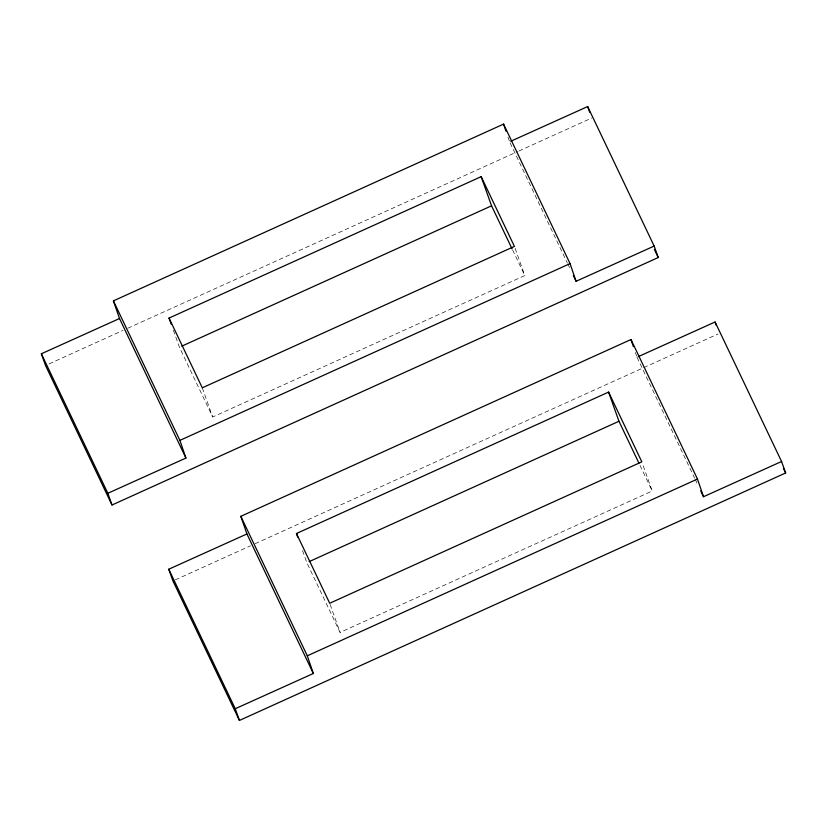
<?xml version="1.0" encoding="UTF-8"?>
<svg xmlns="http://www.w3.org/2000/svg" width="827" height="827" viewBox="0 0 827 827"><rect width="100%" height="100%" fill="white"/><g stroke="black" fill="none" stroke-linecap="round" stroke-linejoin="round"><path stroke-width="0.62" stroke-dasharray="4.13 3.1" d="M49.051 363.911L123.047 330.376M127.751 328.247L517.743 151.548M518.922 151.021L591.75 118.023M173.37 330.221L179.428 347.237L212.673 416.994L524.804 275.567L514.849 247.624M175.283 579.882L250.467 545.82M255.161 543.69L717.991 333.994M302.517 550.524L306.838 562.68L340.083 632.428L652.214 491.011L642.693 464.278M637.007 357.223L694.628 478.12M695.176 479.288L697.947 485.098M510.145 142.947L567.208 262.686M567.767 263.844L570.537 269.664M640.026 465.436L652.214 491.011M512.616 249.992L524.804 275.567M330.128 604.475L340.083 632.428M202.284 387.822L212.673 416.994M635.394 352.509L636.604 356.044M507.985 137.065L509.587 141.789"/><path stroke-width="1.24" d="M654.157 246.064L658.24 257.517L112.007 505.008L107.841 493.285L185.92 458.055L119.522 318.519L113.402 300.873L503.571 124.102L570.051 263.606L576.078 281.283L654.157 246.064L587.666 106.559L510.755 141.262M169.039 318.075L481.169 176.658L514.415 246.405L202.284 387.822L169.039 318.075L171.21 324.153M181.775 346.172L491.558 205.82L481.169 176.658M185.92 458.055L179.893 440.377L570.051 263.606M781.567 461.497L785.65 472.961L239.427 720.441L235.25 708.729L313.33 673.498L246.932 533.953L240.822 516.317L630.98 339.535L697.471 479.04L703.488 496.727L781.567 461.497L715.076 321.992L638.165 356.695M296.459 533.508L608.589 392.091L641.835 461.838L329.704 603.265L296.459 533.508L297.751 537.157M309.184 561.616L618.968 421.263L608.589 392.091M313.33 673.498L307.303 655.811L697.471 479.04M112.007 505.008L45.526 365.503L41.35 353.78L119.522 318.519M239.427 720.441L172.936 580.936L168.76 569.224L246.932 533.953M783.438 468.309L785.65 472.961M654.353 249.382L658.24 257.517M700.717 490.907L703.488 496.727M573.307 275.474L576.078 281.283M618.968 421.263L638.92 463.11M491.558 205.82L512.058 248.834M240.822 516.317L307.303 655.811M113.402 300.873L179.893 440.377M168.76 569.224L235.25 708.729M41.35 353.78L107.841 493.285M715.076 321.992L716.306 325.435M587.666 106.559L589.703 112.286M630.98 339.535L633.389 346.616M503.571 124.102L505.979 131.173"/></g></svg>
